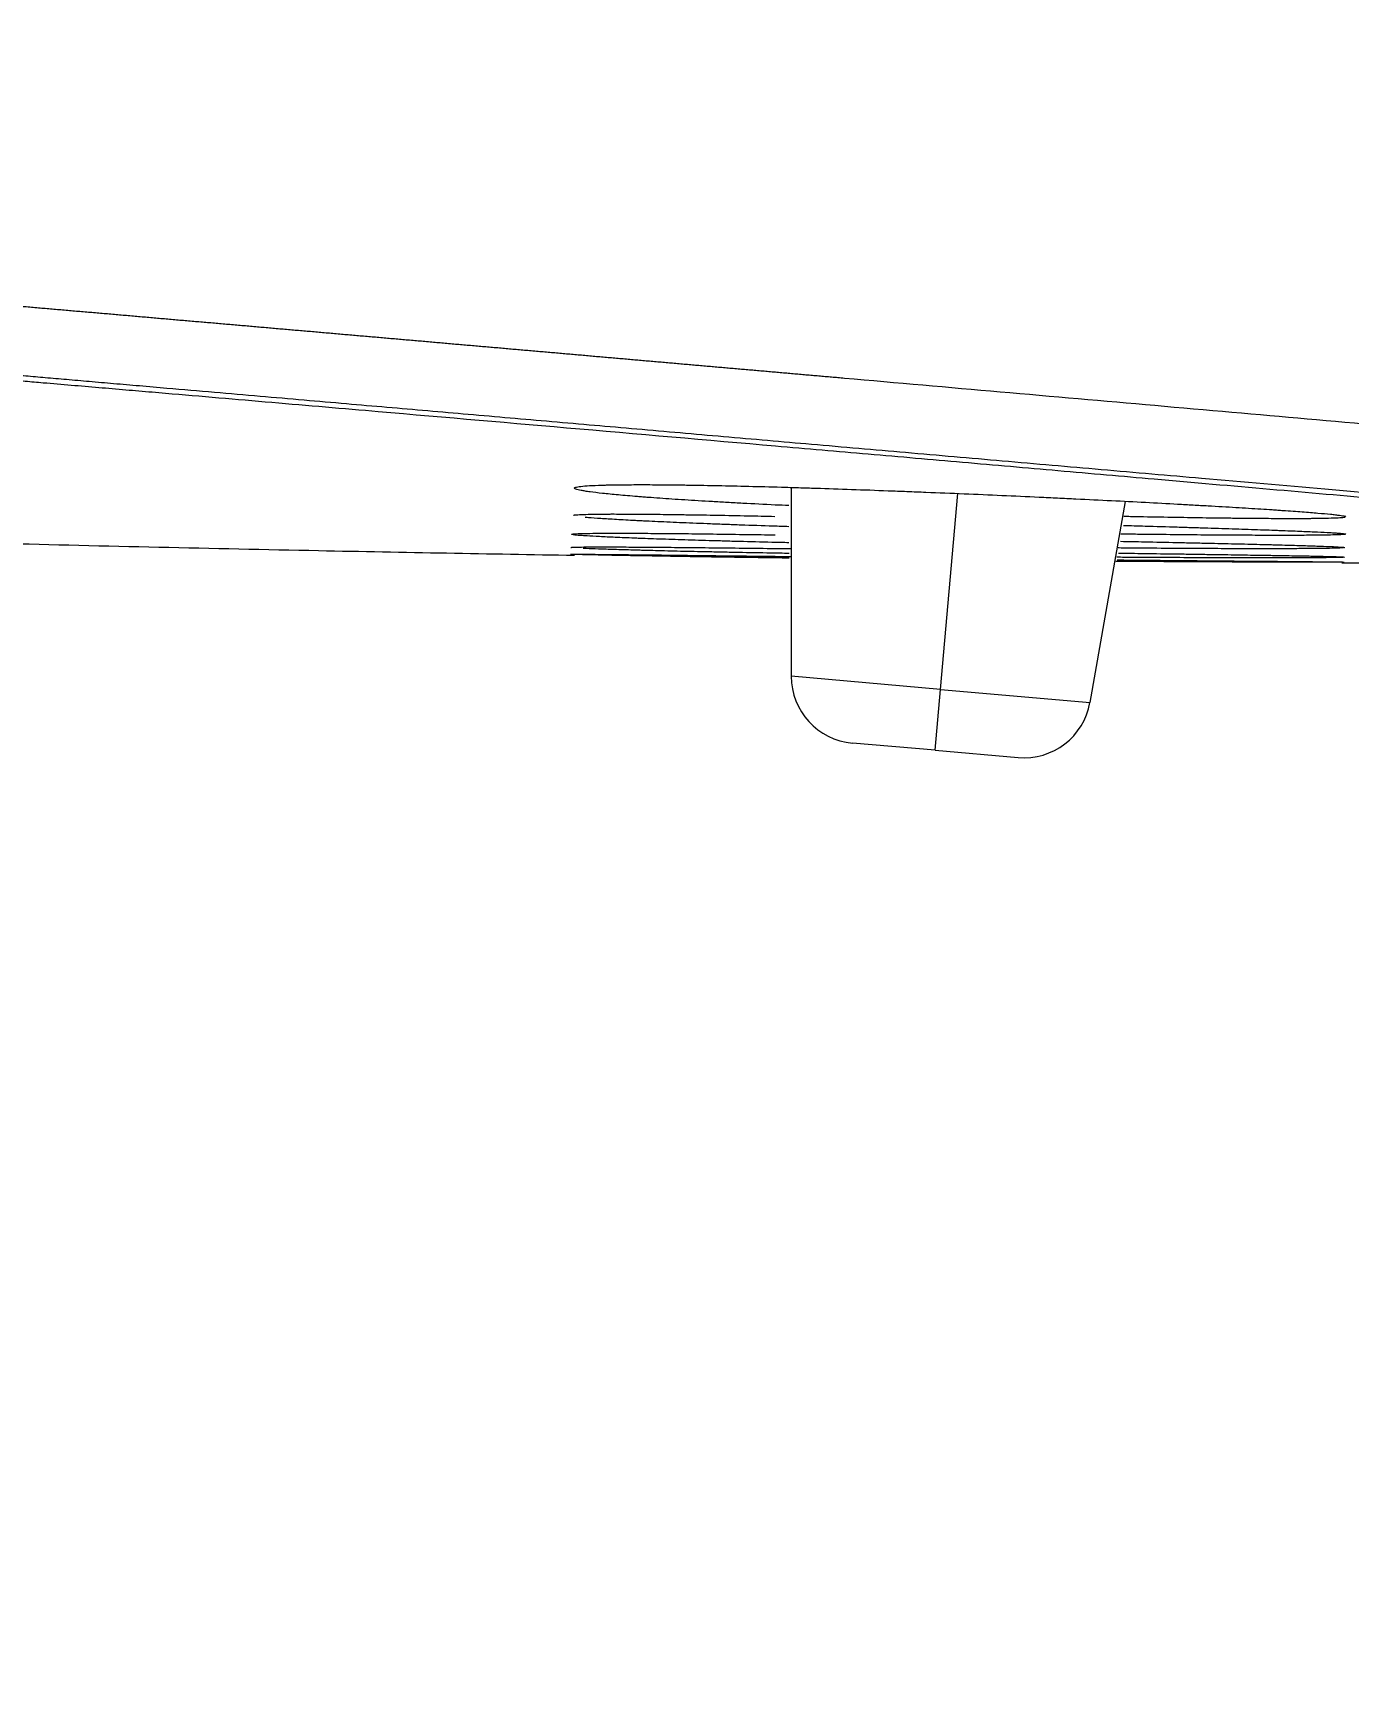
# Model space of a CAD drawing. Header units: millimetres. Extents: x 11618 to 13994, y -5897 to -2537.
# Drawn here: x 13173.11 to 13192.74, y -3623.74 to -3598.94 of the extents above; entities that cross this region are included whole.
import ezdxf

# ---------------------------------------------------------------- set-up
doc = ezdxf.new("R2010")
doc.units = ezdxf.units.MM
doc.layers.add('DIM', color=3, linetype='Continuous', lineweight=13)
doc.styles.get("Standard").update_dxf_attribs({"font": 'arial.ttf'})
doc.dimstyles.get("Standard").update_dxf_attribs({"dimtxt": 0.18, "dimasz": 0.18, "dimexe": 0.18, "dimexo": 0.0625, "dimgap": 0.09, "dimtad": 0, "dimtih": 1, "dimtoh": 1, "dimdec": 1, "dimdsep": 46, "dimtxsty": 'Standard', "dimcen": 0.09, "dimadec": 0, "dimazin": 0, "dimtfac": 1, "dimtdec": 1, "dimtofl": 0, "dimtmove": 0, "dimatfit": 3, "dimfxl": 1, "dimtolj": 1, "dimtzin": 0, "dimarcsym": 0})

# ---------------------------------------------------------------- blocks, each defined once
blk = doc.blocks.new('*D3')
at = {"layer": 'Defpoints', "color": 0, "transparency": 16777216}
for p in [(13022.698, -3589.905), (13211.939, -3606.495), (13206.858, -3664.45)]:
    blk.add_point(p, dxfattribs=at)
at = {"layer": 'DIM', "color": 0, "lineweight": -2, "transparency": 16777216}
for p, q in [((13022.693, -3589.967), (13017.602, -3648.039)), ((13211.934, -3606.557), (13206.843, -3664.629)), ((13035.549, -3649.432), (13088.231, -3654.05)), ((13188.927, -3662.878), (13136.245, -3658.26))]:
    blk.add_line(p, q, dxfattribs=at)
at = {"layer": 'DIM', "color": 0, "transparency": 16777216}
for points in [[(13035.811, -3646.443), (13035.287, -3652.42), (13017.618, -3647.86)], [(13189.189, -3659.89), (13188.665, -3665.867), (13206.858, -3664.45)]]:
    blk.add_solid(points, dxfattribs=at)
at = {"layer": 'DIM', "color": 0, "transparency": 16777216, "insert": (13112.238, -3656.155), "char_height": 18, "attachment_point": 5}
blk.add_mtext('\\A1;190', dxfattribs=at)

msp = doc.modelspace()

# ---------------------------------------------------------------- linework, layer by layer
at = {"linetype": 'Continuous', "lineweight": 18, "extrusion": (-1, -2.22045e-16, 0)}
for p, q in [((13184.42, -3605.712), (13184.42, -3608.529)), ((13188.876, -3608.919), (13189.405, -3605.92)), ((13186.568, -3609.633), (13185.333, -3609.525)), ((13186.568, -3609.633), (13187.804, -3609.741))]:
    msp.add_line(p, q, dxfattribs=at)
at = {"linetype": 'Continuous', "lineweight": 13, "extrusion": (-1, -2.22045e-16, 0)}
for p, q in [((13186.648, -3608.724), (13186.904, -3605.802)), ((13186.648, -3608.724), (13184.42, -3608.529)), ((13186.568, -3609.633), (13186.648, -3608.724)), ((13186.648, -3608.724), (13188.876, -3608.919))]:
    msp.add_line(p, q, dxfattribs=at)
at = {"linetype": 'Continuous', "lineweight": 18}
for centre, start, end in [((13185.42, -3608.529), 180, 265), ((13187.891, -3608.745), 265, 350)]:
    msp.add_arc(centre, 1, start, end, dxfattribs=at)
for points, knots in [([(13171.928, -3602.921), (13171.962, -3602.924), (13172.031, -3602.93), (13172.134, -3602.939), (13172.237, -3602.948), (13172.34, -3602.957), (13172.443, -3602.966), (13172.546, -3602.974), (13172.649, -3602.983), (13172.752, -3602.992), (13172.855, -3603.001), (13172.958, -3603.01), (13173.062, -3603.019), (13173.165, -3603.028), (13173.268, -3603.037), (13173.371, -3603.046), (13173.474, -3603.055), (13173.577, -3603.064), (13173.68, -3603.073), (13173.783, -3603.082), (13173.886, -3603.091), (13173.989, -3603.099), (13174.092, -3603.108), (13174.196, -3603.117), (13174.299, -3603.126), (13174.402, -3603.135), (13174.505, -3603.144), (13174.608, -3603.153), (13174.711, -3603.162), (13174.814, -3603.171), (13174.917, -3603.18), (13175.019, -3603.189), (13175.122, -3603.198), (13175.225, -3603.207), (13175.328, -3603.216), (13175.431, -3603.225), (13175.534, -3603.234), (13175.637, -3603.243), (13175.739, -3603.251), (13175.842, -3603.26), (13175.945, -3603.269), (13176.047, -3603.278), (13176.15, -3603.287), (13176.253, -3603.296), (13176.355, -3603.305), (13176.458, -3603.314), (13176.56, -3603.323), (13176.663, -3603.332), (13176.765, -3603.341), (13176.868, -3603.35), (13176.97, -3603.359), (13177.072, -3603.367), (13177.175, -3603.376), (13177.277, -3603.385), (13177.379, -3603.394), (13177.481, -3603.403), (13177.583, -3603.412), (13177.685, -3603.421), (13177.787, -3603.43), (13177.889, -3603.439), (13177.991, -3603.448), (13178.093, -3603.456), (13178.195, -3603.465), (13178.296, -3603.474), (13178.398, -3603.483), (13178.5, -3603.492), (13178.601, -3603.501), (13178.703, -3603.51), (13178.804, -3603.518), (13178.906, -3603.527), (13179.007, -3603.536), (13179.108, -3603.545), (13179.209, -3603.554), (13179.31, -3603.563), (13179.411, -3603.572), (13179.512, -3603.58), (13179.613, -3603.589), (13179.714, -3603.598), (13179.815, -3603.607), (13179.915, -3603.616), (13180.016, -3603.624), (13180.117, -3603.633), (13180.217, -3603.642), (13180.317, -3603.651), (13180.418, -3603.66), (13180.518, -3603.668), (13180.618, -3603.677), (13180.718, -3603.686), (13180.818, -3603.695), (13180.918, -3603.703), (13181.018, -3603.712), (13181.117, -3603.721), (13181.217, -3603.729), (13181.317, -3603.738), (13181.416, -3603.747), (13181.515, -3603.756), (13181.615, -3603.764), (13181.714, -3603.773), (13181.813, -3603.782), (13181.912, -3603.79), (13182.011, -3603.799), (13182.109, -3603.808), (13182.208, -3603.816), (13182.307, -3603.825), (13182.405, -3603.834), (13182.504, -3603.842), (13182.602, -3603.851), (13182.7, -3603.859), (13182.798, -3603.868), (13182.896, -3603.877), (13182.994, -3603.885), (13183.092, -3603.894), (13183.189, -3603.902), (13183.287, -3603.911), (13183.384, -3603.919), (13183.481, -3603.928), (13183.578, -3603.936), (13183.676, -3603.945), (13183.772, -3603.953), (13183.869, -3603.962), (13183.966, -3603.97), (13184.063, -3603.979), (13184.159, -3603.987), (13184.255, -3603.996), (13184.352, -3604.004), (13184.448, -3604.013), (13184.544, -3604.021), (13184.64, -3604.03), (13184.735, -3604.038), (13184.831, -3604.046), (13184.926, -3604.055), (13185.022, -3604.063), (13185.117, -3604.071), (13185.967, -3604.146), (13187.573, -3604.287), (13189.882, -3604.49), (13192.154, -3604.691), (13194.365, -3604.886), (13196.481, -3605.074), (13198.548, -3605.258), (13200.583, -3605.439), (13202.568, -3605.618), (13203.962, -3605.745), (13204.869, -3605.828), (13205.385, -3605.875), (13205.852, -3605.919), (13206.271, -3605.958), (13206.537, -3605.983), (13206.686, -3605.997), (13206.735, -3606.001), (13206.783, -3606.006), (13206.83, -3606.01), (13206.876, -3606.015), (13206.921, -3606.019), (13206.966, -3606.023), (13207.009, -3606.027), (13207.052, -3606.032), (13207.094, -3606.036), (13207.134, -3606.04), (13207.174, -3606.043), (13207.213, -3606.047), (13207.251, -3606.051), (13207.288, -3606.055), (13207.324, -3606.058), (13207.359, -3606.062), (13207.393, -3606.065), (13207.426, -3606.068), (13207.458, -3606.072), (13207.489, -3606.075), (13207.519, -3606.078), (13207.548, -3606.081), (13207.577, -3606.084), (13207.604, -3606.087), (13207.63, -3606.089), (13207.656, -3606.092), (13207.68, -3606.095), (13207.703, -3606.097), (13207.726, -3606.099), (13207.747, -3606.102), (13207.767, -3606.104), (13207.787, -3606.106), (13207.805, -3606.108), (13207.817, -3606.109), (13207.822, -3606.11)], [0, 0, 0, 0, 0.001868, 0.003737, 0.005607, 0.007478, 0.009349, 0.011221, 0.013093, 0.014966, 0.01684, 0.018714, 0.02059, 0.022465, 0.024342, 0.026219, 0.028096, 0.029975, 0.031853, 0.033733, 0.035613, 0.037493, 0.039374, 0.041256, 0.043138, 0.045021, 0.046905, 0.048789, 0.050673, 0.052558, 0.054444, 0.05633, 0.058216, 0.060103, 0.061991, 0.063879, 0.065767, 0.067656, 0.069545, 0.071435, 0.073325, 0.075216, 0.077107, 0.078999, 0.080891, 0.082783, 0.084676, 0.086569, 0.088463, 0.090357, 0.092251, 0.094145, 0.096041, 0.097936, 0.099832, 0.101728, 0.103624, 0.105521, 0.107418, 0.109315, 0.111213, 0.113111, 0.115009, 0.116907, 0.118806, 0.120705, 0.122604, 0.124504, 0.126403, 0.128303, 0.130204, 0.132104, 0.134005, 0.135905, 0.137806, 0.139707, 0.141609, 0.14351, 0.145412, 0.147314, 0.149216, 0.151118, 0.15302, 0.154923, 0.156825, 0.158728, 0.16063, 0.162533, 0.164436, 0.166339, 0.168242, 0.170145, 0.172048, 0.173951, 0.175855, 0.177758, 0.179661, 0.181564, 0.183468, 0.185371, 0.187274, 0.189178, 0.191081, 0.192984, 0.194887, 0.19679, 0.198693, 0.200597, 0.202499, 0.204402, 0.206305, 0.208208, 0.210111, 0.212013, 0.213915, 0.215818, 0.21772, 0.219622, 0.221524, 0.223426, 0.225327, 0.227229, 0.22913, 0.231031, 0.232932, 0.234832, 0.236733, 0.238633, 0.240533, 0.242433, 0.244332, 0.246232, 0.248131, 0.250029, 0.297197, 0.345867, 0.395959, 0.447375, 0.499998, 0.553136, 0.612729, 0.678475, 0.749923, 0.775235, 0.800374, 0.825328, 0.850083, 0.874627, 0.878178, 0.881732, 0.885288, 0.888846, 0.892407, 0.89597, 0.899535, 0.903103, 0.906672, 0.910244, 0.913817, 0.917392, 0.92097, 0.924549, 0.928129, 0.931711, 0.935295, 0.938881, 0.942468, 0.946056, 0.949645, 0.953236, 0.956828, 0.960421, 0.964015, 0.96761, 0.971206, 0.974803, 0.978401, 0.981999, 0.985598, 0.989198, 0.992798, 0.996399, 1, 1, 1, 1]), ([(13171.622, -3604.008), (13171.655, -3604.011), (13171.722, -3604.017), (13171.824, -3604.025), (13171.928, -3604.034), (13172.036, -3604.044), (13172.146, -3604.053), (13172.259, -3604.063), (13172.375, -3604.073), (13172.493, -3604.083), (13172.615, -3604.093), (13172.739, -3604.104), (13172.866, -3604.115), (13172.995, -3604.126), (13173.128, -3604.137), (13173.357, -3604.157), (13173.679, -3604.184), (13174.089, -3604.219), (13174.491, -3604.254), (13175.288, -3604.322), (13176.485, -3604.425), (13178.559, -3604.603), (13181.156, -3604.828), (13183.641, -3605.044), (13185.59, -3605.213), (13186.998, -3605.336), (13188.422, -3605.461), (13189.959, -3605.596), (13191.576, -3605.737), (13193.238, -3605.884), (13194.722, -3606.015), (13196.052, -3606.133), (13197.249, -3606.239), (13198.413, -3606.343), (13199.514, -3606.441), (13200.529, -3606.533), (13201.443, -3606.616), (13202.261, -3606.69), (13202.934, -3606.752), (13203.485, -3606.804), (13203.935, -3606.846), (13204.333, -3606.884), (13204.578, -3606.908), (13204.71, -3606.921), (13204.747, -3606.925), (13204.784, -3606.929), (13204.821, -3606.932), (13204.857, -3606.936), (13204.892, -3606.939), (13204.927, -3606.943), (13204.962, -3606.946), (13204.995, -3606.95), (13205.029, -3606.953), (13205.061, -3606.957), (13205.093, -3606.96), (13205.125, -3606.963), (13205.155, -3606.966), (13205.185, -3606.97), (13205.215, -3606.973), (13205.243, -3606.976), (13205.271, -3606.979), (13205.299, -3606.982), (13205.325, -3606.985), (13205.351, -3606.987), (13205.376, -3606.99), (13205.4, -3606.993), (13205.424, -3606.996), (13205.446, -3606.998), (13205.468, -3607.001), (13205.489, -3607.003), (13205.509, -3607.006), (13205.528, -3607.008), (13205.547, -3607.01), (13205.558, -3607.012), (13205.564, -3607.012)], [0, 0, 0, 0, 0.001901, 0.003856, 0.005866, 0.007929, 0.010046, 0.012218, 0.014443, 0.016722, 0.019056, 0.021443, 0.023885, 0.026381, 0.02893, 0.031534, 0.039629, 0.047565, 0.055342, 0.06296, 0.093921, 0.125357, 0.185465, 0.250033, 0.279563, 0.310272, 0.342163, 0.375237, 0.416513, 0.458099, 0.500005, 0.533967, 0.569101, 0.60541, 0.642901, 0.679508, 0.715547, 0.751022, 0.785939, 0.812928, 0.839733, 0.866359, 0.892808, 0.895957, 0.899128, 0.902318, 0.90553, 0.908761, 0.912014, 0.915286, 0.91858, 0.921893, 0.925228, 0.928583, 0.931958, 0.935354, 0.93877, 0.942207, 0.945665, 0.949143, 0.952642, 0.956161, 0.959701, 0.963261, 0.966842, 0.970444, 0.974066, 0.977709, 0.981373, 0.985057, 0.988762, 0.992487, 0.996233, 1, 1, 1, 1]), ([(13184.385, -3605.983), (13184.316, -3605.98), (13184.248, -3605.977), (13184.015, -3605.966), (13183.855, -3605.957), (13183.659, -3605.947), (13183.621, -3605.945), (13183.544, -3605.941), (13183.505, -3605.939), (13183.391, -3605.933), (13183.317, -3605.928), (13183.1, -3605.916), (13182.962, -3605.907), (13182.7, -3605.891), (13182.576, -3605.882), (13182.4, -3605.87), (13182.342, -3605.865), (13182.259, -3605.859), (13182.232, -3605.857), (13182.179, -3605.853), (13182.152, -3605.851), (13182.023, -3605.84), (13181.928, -3605.832), (13181.755, -3605.816), (13181.676, -3605.808), (13181.536, -3605.793), (13181.474, -3605.786), (13181.407, -3605.776), (13181.394, -3605.775), (13181.369, -3605.771), (13181.357, -3605.769), (13181.324, -3605.764), (13181.304, -3605.76), (13181.251, -3605.75), (13181.224, -3605.744), (13181.19, -3605.732), (13181.182, -3605.726), (13181.185, -3605.718), (13181.188, -3605.715), (13181.197, -3605.711), (13181.2, -3605.71), (13181.209, -3605.708), (13181.213, -3605.707), (13181.239, -3605.701), (13181.27, -3605.697), (13181.348, -3605.689), (13181.396, -3605.686), (13181.509, -3605.68), (13181.574, -3605.678), (13181.667, -3605.675), (13181.686, -3605.675), (13181.725, -3605.674), (13181.785, -3605.673), (13181.85, -3605.672), (13181.985, -3605.671), (13182.082, -3605.67), (13182.292, -3605.67), (13182.404, -3605.671), (13182.585, -3605.672), (13182.647, -3605.673), (13182.743, -3605.674), (13182.776, -3605.674), (13182.842, -3605.675), (13182.875, -3605.676), (13183.044, -3605.678), (13183.185, -3605.681), (13183.477, -3605.687), (13183.629, -3605.69), (13183.943, -3605.698), (13184.106, -3605.702), (13184.316, -3605.708), (13184.359, -3605.71), (13184.444, -3605.712), (13184.572, -3605.716), (13184.701, -3605.72), (13184.963, -3605.728), (13185.317, -3605.74), (13185.681, -3605.753), (13185.959, -3605.764), (13186.052, -3605.767), (13186.24, -3605.775), (13186.335, -3605.778), (13186.618, -3605.79), (13186.807, -3605.797), (13186.997, -3605.805)], [0, 0, 0, 0, 0.015012, 0.015012, 0.051493, 0.051493, 0.060613, 0.060613, 0.069734, 0.069734, 0.087974, 0.087974, 0.124455, 0.124455, 0.160936, 0.160936, 0.179177, 0.179177, 0.188297, 0.188297, 0.197417, 0.197417, 0.233898, 0.233898, 0.270379, 0.270379, 0.30686, 0.30686, 0.315981, 0.315981, 0.325101, 0.325101, 0.343341, 0.343341, 0.379822, 0.379822, 0.416303, 0.416303, 0.434544, 0.434544, 0.443664, 0.443664, 0.452784, 0.452784, 0.489265, 0.489265, 0.525746, 0.525746, 0.562228, 0.562228, 0.571348, 0.571348, 0.580468, 0.598709, 0.598709, 0.63519, 0.63519, 0.671671, 0.671671, 0.689911, 0.689911, 0.699031, 0.699031, 0.708152, 0.708152, 0.744633, 0.744633, 0.781114, 0.781114, 0.817595, 0.817595, 0.826715, 0.826715, 0.835835, 0.854076, 0.854076, 0.890557, 0.927038, 0.927038, 0.945278, 0.945278, 0.963519, 0.963519, 1, 1, 1, 1]), ([(13186.997, -3605.805), (13187.187, -3605.813), (13187.375, -3605.822), (13187.749, -3605.838), (13187.934, -3605.847), (13188.21, -3605.86), (13188.302, -3605.864), (13188.439, -3605.87), (13188.484, -3605.873), (13188.575, -3605.877), (13188.621, -3605.879), (13188.847, -3605.89), (13189.023, -3605.899), (13189.369, -3605.916), (13189.537, -3605.925), (13189.866, -3605.942), (13190.027, -3605.951), (13190.222, -3605.962), (13190.261, -3605.964), (13190.338, -3605.968), (13190.376, -3605.97), (13190.49, -3605.977), (13190.564, -3605.981), (13190.781, -3605.993), (13190.919, -3606.001), (13191.181, -3606.017), (13191.306, -3606.025), (13191.482, -3606.036), (13191.539, -3606.04), (13191.622, -3606.045), (13191.649, -3606.047), (13191.703, -3606.051), (13191.729, -3606.053), (13191.859, -3606.062), (13191.954, -3606.069), (13192.127, -3606.082), (13192.205, -3606.088), (13192.346, -3606.1), (13192.408, -3606.106), (13192.475, -3606.112), (13192.488, -3606.114), (13192.513, -3606.116), (13192.525, -3606.118), (13192.558, -3606.122), (13192.578, -3606.124), (13192.632, -3606.131), (13192.658, -3606.136), (13192.683, -3606.142), (13192.688, -3606.143), (13192.692, -3606.145)], [0, 0, 0, 0, 0.064916, 0.064916, 0.129832, 0.129832, 0.16229, 0.16229, 0.178519, 0.178519, 0.194748, 0.194748, 0.259664, 0.259664, 0.324581, 0.324581, 0.389497, 0.389497, 0.405726, 0.405726, 0.421955, 0.421955, 0.454413, 0.454413, 0.519329, 0.519329, 0.584245, 0.584245, 0.616703, 0.616703, 0.632932, 0.632932, 0.649161, 0.649161, 0.714077, 0.714077, 0.778993, 0.778993, 0.843909, 0.843909, 0.860138, 0.860138, 0.876367, 0.876367, 0.908825, 0.908825, 0.973742, 0.973742, 1, 1, 1, 1]), ([(13181.171, -3606.125), (13181.171, -3606.125), (13181.171, -3606.125), (13181.175, -3606.124), (13181.178, -3606.124), (13181.186, -3606.122), (13181.191, -3606.122), (13181.218, -3606.119), (13181.249, -3606.117), (13181.328, -3606.114), (13181.376, -3606.112), (13181.49, -3606.11), (13181.556, -3606.109), (13181.649, -3606.109), (13181.668, -3606.109), (13181.708, -3606.108), (13181.768, -3606.108), (13181.833, -3606.108), (13181.969, -3606.109), (13182.066, -3606.109), (13182.277, -3606.111), (13182.39, -3606.112), (13182.572, -3606.114), (13182.634, -3606.115), (13182.731, -3606.116), (13182.763, -3606.117), (13182.83, -3606.118), (13182.863, -3606.118), (13183.032, -3606.121), (13183.173, -3606.123), (13183.467, -3606.128), (13183.619, -3606.131), (13183.906, -3606.137), (13184.039, -3606.14), (13184.176, -3606.143)], [0, 0, 0, 0, 0.001163, 0.001163, 0.025356, 0.025356, 0.049549, 0.049549, 0.146321, 0.146321, 0.243094, 0.243094, 0.339866, 0.339866, 0.36406, 0.36406, 0.388253, 0.436639, 0.436639, 0.533411, 0.533411, 0.630184, 0.630184, 0.67857, 0.67857, 0.702763, 0.702763, 0.726956, 0.726956, 0.823729, 0.823729, 0.920501, 0.920501, 1, 1, 1, 1]), ([(13184.386, -3606.298), (13184.307, -3606.295), (13184.229, -3606.292), (13183.988, -3606.284), (13183.827, -3606.279), (13183.632, -3606.272), (13183.593, -3606.271), (13183.516, -3606.268), (13183.478, -3606.266), (13183.364, -3606.262), (13183.29, -3606.259), (13183.073, -3606.251), (13182.935, -3606.245), (13182.673, -3606.234), (13182.548, -3606.229), (13182.372, -3606.22), (13182.315, -3606.218), (13182.232, -3606.214), (13182.205, -3606.212), (13182.152, -3606.21), (13182.125, -3606.208), (13181.996, -3606.202), (13181.901, -3606.196), (13181.728, -3606.186), (13181.65, -3606.181), (13181.51, -3606.172), (13181.448, -3606.167), (13181.381, -3606.162), (13181.368, -3606.16), (13181.353, -3606.159), (13181.351, -3606.159), (13181.348, -3606.159)], [0, 0, 0, 0, 0.053285, 0.053285, 0.167265, 0.167265, 0.19576, 0.19576, 0.224255, 0.224255, 0.281245, 0.281245, 0.395224, 0.395224, 0.509204, 0.509204, 0.566194, 0.566194, 0.594688, 0.594688, 0.623183, 0.623183, 0.737163, 0.737163, 0.851143, 0.851143, 0.965122, 0.965122, 0.993617, 0.993617, 1, 1, 1, 1]), ([(13189.374, -3606.278), (13189.483, -3606.281), (13189.591, -3606.284), (13189.861, -3606.292), (13190.022, -3606.297), (13190.217, -3606.303), (13190.256, -3606.304), (13190.333, -3606.307), (13190.371, -3606.308), (13190.485, -3606.311), (13190.559, -3606.314), (13190.776, -3606.321), (13190.914, -3606.325), (13191.177, -3606.334), (13191.301, -3606.338), (13191.477, -3606.344), (13191.534, -3606.346), (13191.617, -3606.349), (13191.645, -3606.35), (13191.698, -3606.352), (13191.725, -3606.353), (13191.854, -3606.358), (13191.949, -3606.362), (13192.122, -3606.369), (13192.2, -3606.372), (13192.34, -3606.379), (13192.402, -3606.382), (13192.469, -3606.386), (13192.482, -3606.387), (13192.507, -3606.388), (13192.518, -3606.389), (13192.552, -3606.391), (13192.572, -3606.393), (13192.625, -3606.397), (13192.651, -3606.399), (13192.685, -3606.404), (13192.692, -3606.406), (13192.69, -3606.409), (13192.685, -3606.411), (13192.674, -3606.412), (13192.666, -3606.413), (13192.661, -3606.414), (13192.635, -3606.416), (13192.604, -3606.418), (13192.525, -3606.42), (13192.477, -3606.422), (13192.363, -3606.424), (13192.297, -3606.425), (13192.204, -3606.425), (13192.185, -3606.426), (13192.145, -3606.426), (13192.084, -3606.426), (13192.019, -3606.427), (13191.884, -3606.427), (13191.786, -3606.427), (13191.574, -3606.427), (13191.461, -3606.427), (13191.28, -3606.426), (13191.217, -3606.426), (13191.12, -3606.426), (13191.088, -3606.425), (13191.021, -3606.425), (13190.988, -3606.425), (13190.818, -3606.424), (13190.677, -3606.423), (13190.383, -3606.42), (13190.231, -3606.419), (13189.916, -3606.415), (13189.753, -3606.413), (13189.542, -3606.411), (13189.499, -3606.41), (13189.416, -3606.409), (13189.375, -3606.408), (13189.334, -3606.408)], [0, 0, 0, 0, 0.027796, 0.027796, 0.071026, 0.071026, 0.081833, 0.081833, 0.09264, 0.09264, 0.114255, 0.114255, 0.157484, 0.157484, 0.200713, 0.200713, 0.222328, 0.222328, 0.233135, 0.233135, 0.243943, 0.243943, 0.287172, 0.287172, 0.330401, 0.330401, 0.37363, 0.37363, 0.384437, 0.384437, 0.395245, 0.395245, 0.416859, 0.416859, 0.460089, 0.460089, 0.503318, 0.503318, 0.524932, 0.53574, 0.53574, 0.546547, 0.546547, 0.589776, 0.589776, 0.633006, 0.633006, 0.676235, 0.676235, 0.687042, 0.687042, 0.697849, 0.719464, 0.719464, 0.762693, 0.762693, 0.805922, 0.805922, 0.827537, 0.827537, 0.838344, 0.838344, 0.849152, 0.849152, 0.892381, 0.892381, 0.93561, 0.93561, 0.978839, 0.978839, 0.989647, 0.989647, 1, 1, 1, 1]), ([(13192.68, -3606.159), (13192.676, -3606.159), (13192.672, -3606.16), (13192.646, -3606.164), (13192.616, -3606.166), (13192.538, -3606.17), (13192.491, -3606.172), (13192.378, -3606.175), (13192.313, -3606.176), (13192.22, -3606.177), (13192.201, -3606.177), (13192.162, -3606.178), (13192.102, -3606.178), (13192.037, -3606.179), (13191.902, -3606.179), (13191.805, -3606.179), (13191.595, -3606.178), (13191.482, -3606.177), (13191.301, -3606.176), (13191.239, -3606.175), (13191.142, -3606.174), (13191.11, -3606.174), (13191.044, -3606.173), (13191.01, -3606.173), (13190.842, -3606.171), (13190.701, -3606.169), (13190.408, -3606.165), (13190.256, -3606.162), (13189.941, -3606.157), (13189.778, -3606.154), (13189.567, -3606.15), (13189.525, -3606.149), (13189.448, -3606.147), (13189.414, -3606.147), (13189.379, -3606.146)], [0, 0, 0, 0, 0.022034, 0.022034, 0.115602, 0.115602, 0.209169, 0.209169, 0.302736, 0.302736, 0.326128, 0.326128, 0.34952, 0.396304, 0.396304, 0.489871, 0.489871, 0.583438, 0.583438, 0.630222, 0.630222, 0.653614, 0.653614, 0.677006, 0.677006, 0.770573, 0.770573, 0.86414, 0.86414, 0.957708, 0.957708, 0.981099, 0.981099, 1, 1, 1, 1]), ([(13172.604, -3606.544), (13174.193, -3606.584), (13177.054, -3606.65), (13179.915, -3606.702), (13181.187, -3606.723)], [0, 0, 0, 0, 0.5554, 1, 1, 1, 1]), ([(13184.386, -3606.537), (13184.3, -3606.535), (13184.216, -3606.533), (13183.967, -3606.527), (13183.807, -3606.523), (13183.611, -3606.518), (13183.573, -3606.517), (13183.496, -3606.515), (13183.457, -3606.513), (13183.344, -3606.51), (13183.269, -3606.508), (13183.052, -3606.502), (13182.915, -3606.498), (13182.652, -3606.489), (13182.528, -3606.485), (13182.352, -3606.479), (13182.295, -3606.477), (13182.213, -3606.474), (13182.185, -3606.473), (13182.132, -3606.471), (13182.106, -3606.47), (13181.976, -3606.465), (13181.882, -3606.461), (13181.709, -3606.453), (13181.631, -3606.45), (13181.491, -3606.442), (13181.429, -3606.439), (13181.363, -3606.435), (13181.35, -3606.434), (13181.325, -3606.432), (13181.314, -3606.431), (13181.28, -3606.429), (13181.26, -3606.428), (13181.208, -3606.423), (13181.182, -3606.42), (13181.149, -3606.415), (13181.141, -3606.413), (13181.145, -3606.409), (13181.149, -3606.408), (13181.158, -3606.407), (13181.161, -3606.406), (13181.17, -3606.405), (13181.175, -3606.405), (13181.202, -3606.403), (13181.232, -3606.401), (13181.312, -3606.398), (13181.36, -3606.397), (13181.475, -3606.396), (13181.541, -3606.395), (13181.634, -3606.395), (13181.654, -3606.395), (13181.693, -3606.394), (13181.754, -3606.394), (13181.819, -3606.394), (13181.955, -3606.394), (13182.053, -3606.395), (13182.265, -3606.396), (13182.378, -3606.397), (13182.56, -3606.398), (13182.622, -3606.399), (13182.719, -3606.4), (13182.752, -3606.4), (13182.818, -3606.401), (13182.852, -3606.401), (13183.021, -3606.403), (13183.162, -3606.405), (13183.456, -3606.409), (13183.608, -3606.411), (13183.901, -3606.415), (13184.039, -3606.417), (13184.181, -3606.419)], [0, 0, 0, 0, 0.022762, 0.022762, 0.067482, 0.067482, 0.078662, 0.078662, 0.089842, 0.089842, 0.112202, 0.112202, 0.156921, 0.156921, 0.201641, 0.201641, 0.224001, 0.224001, 0.235181, 0.235181, 0.246361, 0.246361, 0.291081, 0.291081, 0.3358, 0.3358, 0.38052, 0.38052, 0.3917, 0.3917, 0.40288, 0.40288, 0.42524, 0.42524, 0.46996, 0.46996, 0.514679, 0.514679, 0.537039, 0.537039, 0.548219, 0.548219, 0.559399, 0.559399, 0.604119, 0.604119, 0.648838, 0.648838, 0.693558, 0.693558, 0.704738, 0.704738, 0.715918, 0.738278, 0.738278, 0.782998, 0.782998, 0.827717, 0.827717, 0.850077, 0.850077, 0.861257, 0.861257, 0.872437, 0.872437, 0.917157, 0.917157, 0.961876, 0.961876, 1, 1, 1, 1]), ([(13189.331, -3606.515), (13189.453, -3606.518), (13189.572, -3606.52), (13189.854, -3606.526), (13190.014, -3606.529), (13190.21, -3606.534), (13190.248, -3606.535), (13190.325, -3606.536), (13190.364, -3606.537), (13190.477, -3606.54), (13190.552, -3606.541), (13190.769, -3606.546), (13190.907, -3606.549), (13191.169, -3606.555), (13191.293, -3606.558), (13191.469, -3606.563), (13191.526, -3606.564), (13191.609, -3606.566), (13191.636, -3606.567), (13191.69, -3606.568), (13191.716, -3606.569), (13191.845, -3606.573), (13191.94, -3606.575), (13192.113, -3606.58), (13192.191, -3606.583), (13192.331, -3606.588), (13192.393, -3606.59), (13192.46, -3606.593), (13192.472, -3606.593), (13192.497, -3606.594), (13192.509, -3606.595), (13192.542, -3606.597), (13192.562, -3606.598), (13192.615, -3606.601), (13192.641, -3606.603), (13192.668, -3606.606), (13192.675, -3606.607), (13192.678, -3606.608)], [0, 0, 0, 0, 0.062673, 0.062673, 0.150636, 0.150636, 0.172627, 0.172627, 0.194617, 0.194617, 0.238599, 0.238599, 0.326561, 0.326561, 0.414524, 0.414524, 0.458505, 0.458505, 0.480496, 0.480496, 0.502486, 0.502486, 0.590449, 0.590449, 0.678412, 0.678412, 0.766374, 0.766374, 0.788365, 0.788365, 0.810355, 0.810355, 0.854337, 0.854337, 0.942299, 0.942299, 1, 1, 1, 1]), ([(13181.125, -3606.709), (13181.125, -3606.709), (13181.125, -3606.709), (13181.126, -3606.709), (13181.13, -3606.708), (13181.139, -3606.708), (13181.143, -3606.708), (13181.151, -3606.708), (13181.156, -3606.708), (13181.184, -3606.708), (13181.215, -3606.708), (13181.294, -3606.708), (13181.343, -3606.708), (13181.458, -3606.709), (13181.524, -3606.71), (13181.618, -3606.711), (13181.638, -3606.711), (13181.677, -3606.711), (13181.738, -3606.712), (13181.803, -3606.712), (13181.94, -3606.714), (13182.038, -3606.715), (13182.25, -3606.717), (13182.363, -3606.718), (13182.545, -3606.72), (13182.608, -3606.721), (13182.705, -3606.722), (13182.738, -3606.722), (13182.804, -3606.723), (13182.838, -3606.724), (13183.008, -3606.726), (13183.149, -3606.727), (13183.443, -3606.731), (13183.596, -3606.732), (13183.912, -3606.736), (13184.075, -3606.738), (13184.286, -3606.74), (13184.329, -3606.741), (13184.385, -3606.742), (13184.398, -3606.742), (13184.411, -3606.742)], [0, 0, 0, 0, 0.002777, 0.002777, 0.046799, 0.046799, 0.06881, 0.06881, 0.090821, 0.090821, 0.178864, 0.178864, 0.266907, 0.266907, 0.354951, 0.354951, 0.376961, 0.376961, 0.398972, 0.442994, 0.442994, 0.531037, 0.531037, 0.619081, 0.619081, 0.663102, 0.663102, 0.685113, 0.685113, 0.707124, 0.707124, 0.795167, 0.795167, 0.883211, 0.883211, 0.971254, 0.971254, 0.993265, 0.993265, 1, 1, 1, 1]), ([(13181.134, -3606.607), (13181.136, -3606.606), (13181.139, -3606.606), (13181.146, -3606.605), (13181.149, -3606.605), (13181.158, -3606.604), (13181.163, -3606.604), (13181.19, -3606.603), (13181.221, -3606.602), (13181.301, -3606.6), (13181.349, -3606.6), (13181.464, -3606.599), (13181.53, -3606.599), (13181.624, -3606.599), (13181.643, -3606.599), (13181.683, -3606.599), (13181.744, -3606.599), (13181.809, -3606.6), (13181.945, -3606.6), (13182.044, -3606.601), (13182.255, -3606.602), (13182.369, -3606.603), (13182.551, -3606.605), (13182.613, -3606.605), (13182.71, -3606.606), (13182.743, -3606.606), (13182.809, -3606.607), (13182.843, -3606.607), (13183.013, -3606.609), (13183.154, -3606.61), (13183.448, -3606.614), (13183.601, -3606.615), (13183.916, -3606.619), (13184.08, -3606.621), (13184.291, -3606.624), (13184.333, -3606.624), (13184.387, -3606.625), (13184.399, -3606.625), (13184.411, -3606.625)], [0, 0, 0, 0, 0.029732, 0.029732, 0.052153, 0.052153, 0.074575, 0.074575, 0.164261, 0.164261, 0.253947, 0.253947, 0.343633, 0.343633, 0.366054, 0.366054, 0.388476, 0.433319, 0.433319, 0.523005, 0.523005, 0.612691, 0.612691, 0.657534, 0.657534, 0.679955, 0.679955, 0.702377, 0.702377, 0.792063, 0.792063, 0.881749, 0.881749, 0.971435, 0.971435, 0.993856, 0.993856, 1, 1, 1, 1]), ([(13184.387, -3606.766), (13184.294, -3606.765), (13184.202, -3606.764), (13183.946, -3606.76), (13183.786, -3606.758), (13183.59, -3606.755), (13183.552, -3606.754), (13183.475, -3606.753), (13183.436, -3606.753), (13183.323, -3606.751), (13183.249, -3606.75), (13183.032, -3606.747), (13182.894, -3606.745), (13182.632, -3606.74), (13182.508, -3606.738), (13182.332, -3606.735), (13182.275, -3606.734), (13182.192, -3606.733), (13182.165, -3606.732), (13182.111, -3606.732), (13182.085, -3606.731), (13181.956, -3606.729), (13181.861, -3606.727), (13181.689, -3606.724), (13181.611, -3606.722), (13181.471, -3606.719), (13181.409, -3606.718), (13181.343, -3606.716), (13181.33, -3606.716), (13181.314, -3606.716), (13181.311, -3606.715), (13181.308, -3606.715)], [0, 0, 0, 0, 0.062172, 0.062172, 0.174905, 0.174905, 0.203089, 0.203089, 0.231272, 0.231272, 0.287639, 0.287639, 0.400372, 0.400372, 0.513105, 0.513105, 0.569472, 0.569472, 0.597655, 0.597655, 0.625838, 0.625838, 0.738571, 0.738571, 0.851305, 0.851305, 0.964038, 0.964038, 0.992221, 0.992221, 1, 1, 1, 1]), ([(13184.387, -3606.696), (13184.296, -3606.695), (13184.206, -3606.693), (13183.953, -3606.689), (13183.793, -3606.686), (13183.597, -3606.682), (13183.559, -3606.681), (13183.482, -3606.68), (13183.443, -3606.679), (13183.33, -3606.677), (13183.255, -3606.675), (13183.038, -3606.671), (13182.901, -3606.668), (13182.638, -3606.662), (13182.514, -3606.659), (13182.339, -3606.654), (13182.282, -3606.653), (13182.199, -3606.651), (13182.172, -3606.65), (13182.118, -3606.648), (13182.092, -3606.648), (13181.963, -3606.644), (13181.868, -3606.641), (13181.695, -3606.636), (13181.617, -3606.633), (13181.477, -3606.629), (13181.416, -3606.626), (13181.349, -3606.623), (13181.337, -3606.623), (13181.321, -3606.622), (13181.318, -3606.622), (13181.315, -3606.622)], [0, 0, 0, 0, 0.060707, 0.060707, 0.17365, 0.17365, 0.201886, 0.201886, 0.230122, 0.230122, 0.286594, 0.286594, 0.399537, 0.399537, 0.512481, 0.512481, 0.568952, 0.568952, 0.597188, 0.597188, 0.625424, 0.625424, 0.738367, 0.738367, 0.851311, 0.851311, 0.964254, 0.964254, 0.99249, 0.99249, 1, 1, 1, 1]), ([(13192.643, -3606.827), (13192.64, -3606.827), (13192.635, -3606.827), (13192.609, -3606.827), (13192.578, -3606.827), (13192.499, -3606.828), (13192.45, -3606.828), (13192.335, -3606.828), (13192.269, -3606.828), (13192.175, -3606.828), (13192.156, -3606.828), (13192.116, -3606.828), (13192.055, -3606.828), (13191.989, -3606.827), (13191.853, -3606.827), (13191.755, -3606.827), (13191.542, -3606.826), (13191.429, -3606.826), (13191.246, -3606.825), (13191.184, -3606.825), (13191.087, -3606.825), (13191.054, -3606.825), (13190.987, -3606.824), (13190.953, -3606.824), (13190.784, -3606.823), (13190.642, -3606.823), (13190.347, -3606.821), (13190.195, -3606.82), (13189.879, -3606.819), (13189.715, -3606.818), (13189.504, -3606.816), (13189.461, -3606.816), (13189.376, -3606.815), (13189.324, -3606.815), (13189.272, -3606.815), (13189.263, -3606.815)], [0, 0, 0, 0, 0.019331, 0.019331, 0.112268, 0.112268, 0.205205, 0.205205, 0.298142, 0.298142, 0.321376, 0.321376, 0.34461, 0.391078, 0.391078, 0.484015, 0.484015, 0.576952, 0.576952, 0.62342, 0.62342, 0.646654, 0.646654, 0.669889, 0.669889, 0.762825, 0.762825, 0.855762, 0.855762, 0.948699, 0.948699, 0.971933, 0.971933, 0.995167, 1, 1, 1, 1]), ([(13192.648, -3606.754), (13192.644, -3606.755), (13192.64, -3606.755), (13192.614, -3606.756), (13192.583, -3606.757), (13192.503, -3606.758), (13192.455, -3606.759), (13192.34, -3606.76), (13192.274, -3606.761), (13192.18, -3606.761), (13192.161, -3606.761), (13192.121, -3606.761), (13192.06, -3606.762), (13191.995, -3606.762), (13191.858, -3606.762), (13191.76, -3606.762), (13191.548, -3606.763), (13191.434, -3606.763), (13191.252, -3606.762), (13191.189, -3606.762), (13191.092, -3606.762), (13191.059, -3606.762), (13190.993, -3606.762), (13190.959, -3606.762), (13190.789, -3606.762), (13190.648, -3606.761), (13190.353, -3606.76), (13190.201, -3606.759), (13189.885, -3606.758), (13189.721, -3606.757), (13189.51, -3606.756), (13189.468, -3606.755), (13189.382, -3606.755), (13189.332, -3606.754), (13189.281, -3606.754), (13189.274, -3606.754)], [0, 0, 0, 0, 0.019573, 0.019573, 0.112557, 0.112557, 0.205541, 0.205541, 0.298526, 0.298526, 0.321772, 0.321772, 0.345018, 0.39151, 0.39151, 0.484495, 0.484495, 0.577479, 0.577479, 0.623971, 0.623971, 0.647217, 0.647217, 0.670463, 0.670463, 0.763448, 0.763448, 0.856432, 0.856432, 0.949416, 0.949416, 0.972663, 0.972663, 0.995909, 1, 1, 1, 1]), ([(13189.281, -3606.793), (13189.416, -3606.794), (13189.549, -3606.796), (13189.844, -3606.798), (13190.005, -3606.8), (13190.2, -3606.802), (13190.239, -3606.802), (13190.316, -3606.803), (13190.354, -3606.803), (13190.468, -3606.804), (13190.542, -3606.805), (13190.759, -3606.806), (13190.897, -3606.808), (13191.159, -3606.81), (13191.283, -3606.811), (13191.459, -3606.812), (13191.516, -3606.813), (13191.599, -3606.814), (13191.626, -3606.814), (13191.68, -3606.814), (13191.706, -3606.815), (13191.835, -3606.816), (13191.93, -3606.817), (13192.103, -3606.818), (13192.181, -3606.819), (13192.32, -3606.82), (13192.382, -3606.821), (13192.449, -3606.822), (13192.461, -3606.822), (13192.486, -3606.822), (13192.497, -3606.822), (13192.531, -3606.823), (13192.55, -3606.823), (13192.603, -3606.824), (13192.629, -3606.824), (13192.659, -3606.825), (13192.666, -3606.825), (13192.667, -3606.826)], [0, 0, 0, 0, 0.068177, 0.068177, 0.154258, 0.154258, 0.175778, 0.175778, 0.197299, 0.197299, 0.240339, 0.240339, 0.326421, 0.326421, 0.412502, 0.412502, 0.455543, 0.455543, 0.477063, 0.477063, 0.498584, 0.498584, 0.584665, 0.584665, 0.670747, 0.670747, 0.756828, 0.756828, 0.778349, 0.778349, 0.799869, 0.799869, 0.84291, 0.84291, 0.928991, 0.928991, 1, 1, 1, 1]), ([(13192.656, -3606.613), (13192.653, -3606.613), (13192.649, -3606.614), (13192.622, -3606.615), (13192.592, -3606.617), (13192.512, -3606.619), (13192.464, -3606.62), (13192.349, -3606.622), (13192.283, -3606.623), (13192.19, -3606.624), (13192.17, -3606.624), (13192.131, -3606.624), (13192.07, -3606.625), (13192.005, -3606.625), (13191.869, -3606.626), (13191.77, -3606.626), (13191.559, -3606.626), (13191.445, -3606.626), (13191.263, -3606.626), (13191.201, -3606.626), (13191.104, -3606.626), (13191.071, -3606.626), (13191.004, -3606.626), (13190.971, -3606.626), (13190.801, -3606.625), (13190.66, -3606.625), (13190.366, -3606.623), (13190.213, -3606.622), (13189.897, -3606.62), (13189.734, -3606.619), (13189.523, -3606.617), (13189.481, -3606.617), (13189.395, -3606.616), (13189.349, -3606.616), (13189.302, -3606.615), (13189.298, -3606.615)], [0, 0, 0, 0, 0.019978, 0.019978, 0.113114, 0.113114, 0.20625, 0.20625, 0.299386, 0.299386, 0.322669, 0.322669, 0.345953, 0.392521, 0.392521, 0.485657, 0.485657, 0.578793, 0.578793, 0.625361, 0.625361, 0.648645, 0.648645, 0.671929, 0.671929, 0.765065, 0.765065, 0.858201, 0.858201, 0.951337, 0.951337, 0.97462, 0.97462, 0.997904, 1, 1, 1, 1]), ([(13189.3, -3606.691), (13189.43, -3606.693), (13189.558, -3606.695), (13189.848, -3606.699), (13190.008, -3606.701), (13190.204, -3606.704), (13190.242, -3606.704), (13190.319, -3606.705), (13190.358, -3606.706), (13190.471, -3606.708), (13190.545, -3606.709), (13190.763, -3606.712), (13190.9, -3606.714), (13191.163, -3606.718), (13191.287, -3606.72), (13191.463, -3606.723), (13191.52, -3606.723), (13191.603, -3606.725), (13191.63, -3606.725), (13191.683, -3606.726), (13191.71, -3606.727), (13191.839, -3606.729), (13191.934, -3606.731), (13192.106, -3606.734), (13192.184, -3606.735), (13192.324, -3606.738), (13192.386, -3606.74), (13192.452, -3606.742), (13192.465, -3606.742), (13192.49, -3606.743), (13192.501, -3606.743), (13192.535, -3606.744), (13192.554, -3606.745), (13192.607, -3606.747), (13192.633, -3606.748), (13192.662, -3606.75), (13192.669, -3606.751), (13192.671, -3606.751)], [0, 0, 0, 0, 0.066365, 0.066365, 0.153344, 0.153344, 0.175089, 0.175089, 0.196834, 0.196834, 0.240324, 0.240324, 0.327303, 0.327303, 0.414282, 0.414282, 0.457772, 0.457772, 0.479516, 0.479516, 0.501261, 0.501261, 0.58824, 0.58824, 0.67522, 0.67522, 0.762199, 0.762199, 0.783944, 0.783944, 0.805689, 0.805689, 0.849178, 0.849178, 0.936157, 0.936157, 1, 1, 1, 1]), ([(13192.63, -3606.836), (13194.886, -3606.844), (13198.462, -3606.843), (13202.039, -3606.818), (13203.36, -3606.806)], [0, 0, 0, 0, 0.630648, 1, 1, 1, 1])]:
    msp.add_open_spline(points, degree=3, knots=knots, dxfattribs=at)
at = {"linetype": 'Continuous', "lineweight": 13}
msp.add_open_spline([(13206.822, -3607.023), (13206.819, -3607.023), (13206.812, -3607.022), (13206.802, -3607.021), (13206.792, -3607.02), (13206.781, -3607.019), (13206.77, -3607.018), (13206.759, -3607.017), (13206.747, -3607.016), (13206.735, -3607.015), (13206.723, -3607.013), (13206.71, -3607.012), (13206.697, -3607.011), (13206.684, -3607.01), (13206.67, -3607.008), (13206.656, -3607.007), (13206.635, -3607.005), (13206.596, -3607.001), (13206.527, -3606.995), (13206.399, -3606.982), (13206.217, -3606.965), (13205.866, -3606.933), (13205.316, -3606.883), (13204.445, -3606.804), (13203.472, -3606.717), (13202.424, -3606.624), (13201.31, -3606.525), (13199.821, -3606.394), (13197.965, -3606.23), (13195.952, -3606.053), (13194.098, -3605.89), (13192.379, -3605.74), (13190.685, -3605.591), (13189.072, -3605.45), (13187.597, -3605.321), (13186.153, -3605.195), (13184.764, -3605.074), (13183.425, -3604.957), (13182.132, -3604.844), (13180.863, -3604.733), (13179.619, -3604.625), (13178.595, -3604.536), (13177.777, -3604.465), (13177.146, -3604.41), (13176.49, -3604.353), (13175.808, -3604.294), (13175.208, -3604.242), (13174.706, -3604.199), (13174.32, -3604.165), (13173.957, -3604.134), (13173.617, -3604.104), (13173.301, -3604.077), (13173.009, -3604.051), (13172.741, -3604.028), (13172.496, -3604.007), (13172.275, -3603.988), (13172.079, -3603.971), (13171.906, -3603.956), (13171.799, -3603.947), (13171.75, -3603.942)], degree=3, knots=[0, 0, 0, 0, 0.002061, 0.004121, 0.006182, 0.008242, 0.010302, 0.012361, 0.014421, 0.01648, 0.01854, 0.020599, 0.022658, 0.024717, 0.026775, 0.028834, 0.030767, 0.036203, 0.045144, 0.057587, 0.081404, 0.100454, 0.149965, 0.199826, 0.250047, 0.288914, 0.330648, 0.375251, 0.4405, 0.499992, 0.540869, 0.582578, 0.625123, 0.658519, 0.69046, 0.720947, 0.749979, 0.776607, 0.802426, 0.827436, 0.85164, 0.875036, 0.886613, 0.898628, 0.911081, 0.92397, 0.937296, 0.944991, 0.952236, 0.959032, 0.965378, 0.971276, 0.976725, 0.981726, 0.986278, 0.990381, 0.994036, 0.997242, 1, 1, 1, 1], dxfattribs=at)

# ---------------------------------------------------------------- dimensions: what is measured, and where the dimension line sits
at = {"layer": 'DIM', "color": 3}
dim = msp.add_aligned_dim(p1=(13022.698, -3589.905), p2=(13211.939, -3606.495), distance=-58.177, dimstyle='Standard', override={"dimtxt": 18, "dimasz": 18, "dimgap": 5}, dxfattribs=at)
dim.commit()
dim.dimension.update_dxf_attribs({"geometry": '*D3', "text_midpoint": (13112.238, -3656.155)})

doc.saveas('drawing.dxf')
